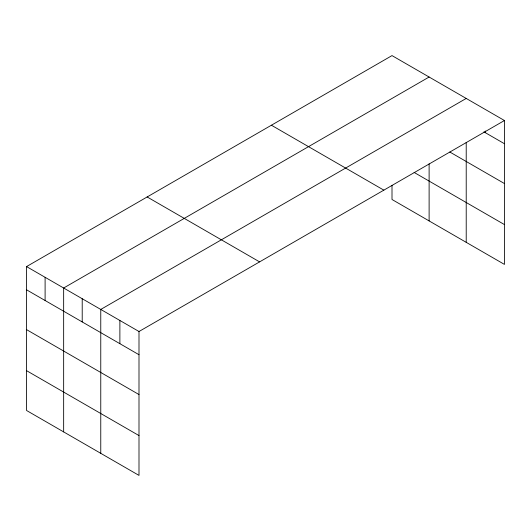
<?xml version="1.0" encoding="UTF-8"?>
<svg xmlns="http://www.w3.org/2000/svg" width="531" height="531" viewBox="0 0 531 531"><rect width="100%" height="100%" fill="white"/><g stroke="black" fill="none" stroke-linecap="round" stroke-linejoin="round"><path stroke-width="0.8" d="M504.45 120.517L138.996 331.51L138.996 475.404L26.55 410.483L26.55 266.589L392.004 55.596L504.45 120.517L504.45 264.411L392.004 199.49L392.004 185.385M429.114 77.022L63.654 288.014L63.654 431.909M466.218 98.441L100.764 309.44L100.764 453.328M483.92 131.874L504.45 143.728M449.803 152.005L504.45 183.553M414.127 172.436L504.45 224.586M271.407 125.223L383.847 190.144M147.153 196.961L259.593 261.883M26.55 266.589L138.996 331.51M26.55 289.8L138.996 354.721M26.55 329.625L138.996 394.546M26.55 370.658L138.996 435.579M485.334 131.031L485.334 132.69M466.218 142.394L466.218 242.335M429.114 163.853L429.114 220.916M119.88 320.472L119.88 343.683M82.212 298.727L82.212 321.939M45.102 277.301L45.102 300.513"/></g></svg>
